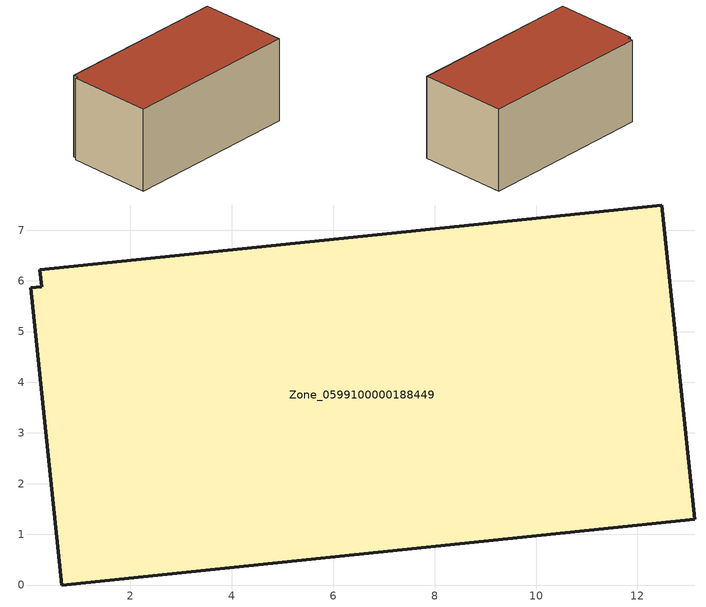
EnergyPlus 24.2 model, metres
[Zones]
Zone_0599100000188449
 floor ground (C_G): 13.13,1.3 0.65,0 0.04,5.86 0.25,5.89 0.21,6.22 12.48,7.5 z3.83
 wall outside (C_F): 13.13,1.3 12.48,7.5 0.21,6.22 0.25,5.89 0.04,5.86 0.65,0 13.13,1.3 z3.83:9.76
 roof outside (C_R): 0.65,0 13.13,1.3 12.48,7.5 0.21,6.22 0.25,5.89 0.04,5.86 z9.76
[BUILDING]
Pand.0599100000188449: North Axis=0; Terrain=City; Loads Convergence Tolerance Value=0.04; Temperature Convergence Tolerance Value=0.4; Solar Distribution=FullExterior; Maximum Number of Warmup Days=25; Minimum Number of Warmup Days=1
[Site:Location]
Rotterdam.The.Hague.AP_ZH_NLD Design_Conditions: Latitude=51.96; Longitude=4.45; Time Zone=1; Elevation=-4.5
[SITE:GROUNDTEMPERATURE:BUILDINGSURFACE]
18, 18, 18, 18, 18, 18, 18, 18, 18, 18, 18, 18
[MATERIAL] Thermal Absorptance=0.9; Solar Absorptance=0.7; Visible Absorptance=0.7
Name | Roughness | Thickness | Conductivity | Density | Specific Heat
G.TI.1946-1964 | MediumSmooth | 0.15 | 1 | 540 | 1210
F.TI.1946-1964 | Rough | 0.3 | 0.857143 | 1920 | 840
R.TI.1946-1964 | MediumRough | 0.2 | 0.277778 | 1500 | 1000
[CONSTRUCTION]
C_G: G.TI.1946-1964
C_F: F.TI.1946-1964
C_R: R.TI.1946-1964
[ZONE]
Zone_0599100000188449: Type=1; Multiplier=1; Ceiling Height=Autocalculate; Volume=Autocalculate; Floor Area=autocalculate; Part of Total Floor Area=Yes
[ZONEINFILTRATION:DESIGNFLOWRATE]
Infil_Zone_0599100000188449: Zone or ZoneList or Space or SpaceList=Zone_0599100000188449; Schedule=AlwaysOn; Design Flow Rate Calculation Method=Flow/Area; Flow Rate per Floor Area=0.003; Constant Term Coefficient=1; Temperature Term Coefficient=0; Velocity Term Coefficient=0; Velocity Squared Term Coefficient=0
[HVACTEMPLATE:ZONE:IDEALLOADSAIRSYSTEM]
Zone_0599100000188449: Maximum Heating Supply Air Temperature=50; Minimum Cooling Supply Air Temperature=13; Maximum Heating Supply Air Humidity Ratio=0.0156; Minimum Cooling Supply Air Humidity Ratio=0.0077; Heating Limit=NoLimit; Cooling Limit=NoLimit; Dehumidification Control Type=ConstantSensibleHeatRatio; Cooling Sensible Heat Ratio=0.7; Dehumidification Setpoint=60; Humidification Control Type=None; Humidification Setpoint=30; Outdoor Air Method=None; Outdoor Air Flow Rate per Person=0.00944; Outdoor Air Flow Rate per Zone Floor Area=0; Outdoor Air Flow Rate per Zone=0; Demand Controlled Ventilation Type=None; Outdoor Air Economizer Type=NoEconomizer; Heat Recovery Type=None; Sensible Heat Recovery Effectiveness=0.7; Latent Heat Recovery Effectiveness=0.65
[ZONECONTROL:THERMOSTAT]
ThermostatControl_Zone_0599100000188449: Zone or ZoneList=Zone_0599100000188449; Control Type Schedule=DualSetpointControlType; Control 1=Thermostat_Zone_0599100000188449; Temperature Difference Between Cutout And Setpoint=0
[THERMOSTATSETPOINT:DUALSETPOINT]
Thermostat_Zone_0599100000188449: Heating Setpoint Temperature Schedule=HeatingSetpoint_Zone_0599100000188449; Cooling Setpoint Temperature Schedule=CoolingSetpoint_Zone_0599100000188449
[SCHEDULE:COMPACT]
HeatingSetpoint_Zone_0599100000188449: Through: 12/31, For: AllDays, Until: 24:00, 21
CoolingSetpoint_Zone_0599100000188449: Through: 12/31, For: AllDays, Until: 24:00, 24
DualSetpointControlType: Through: 12/31, For: AllDays, Until: 24:00, 4
AlwaysOn: Through: 12/31, For: AllDays, Until: 24:00, 1
